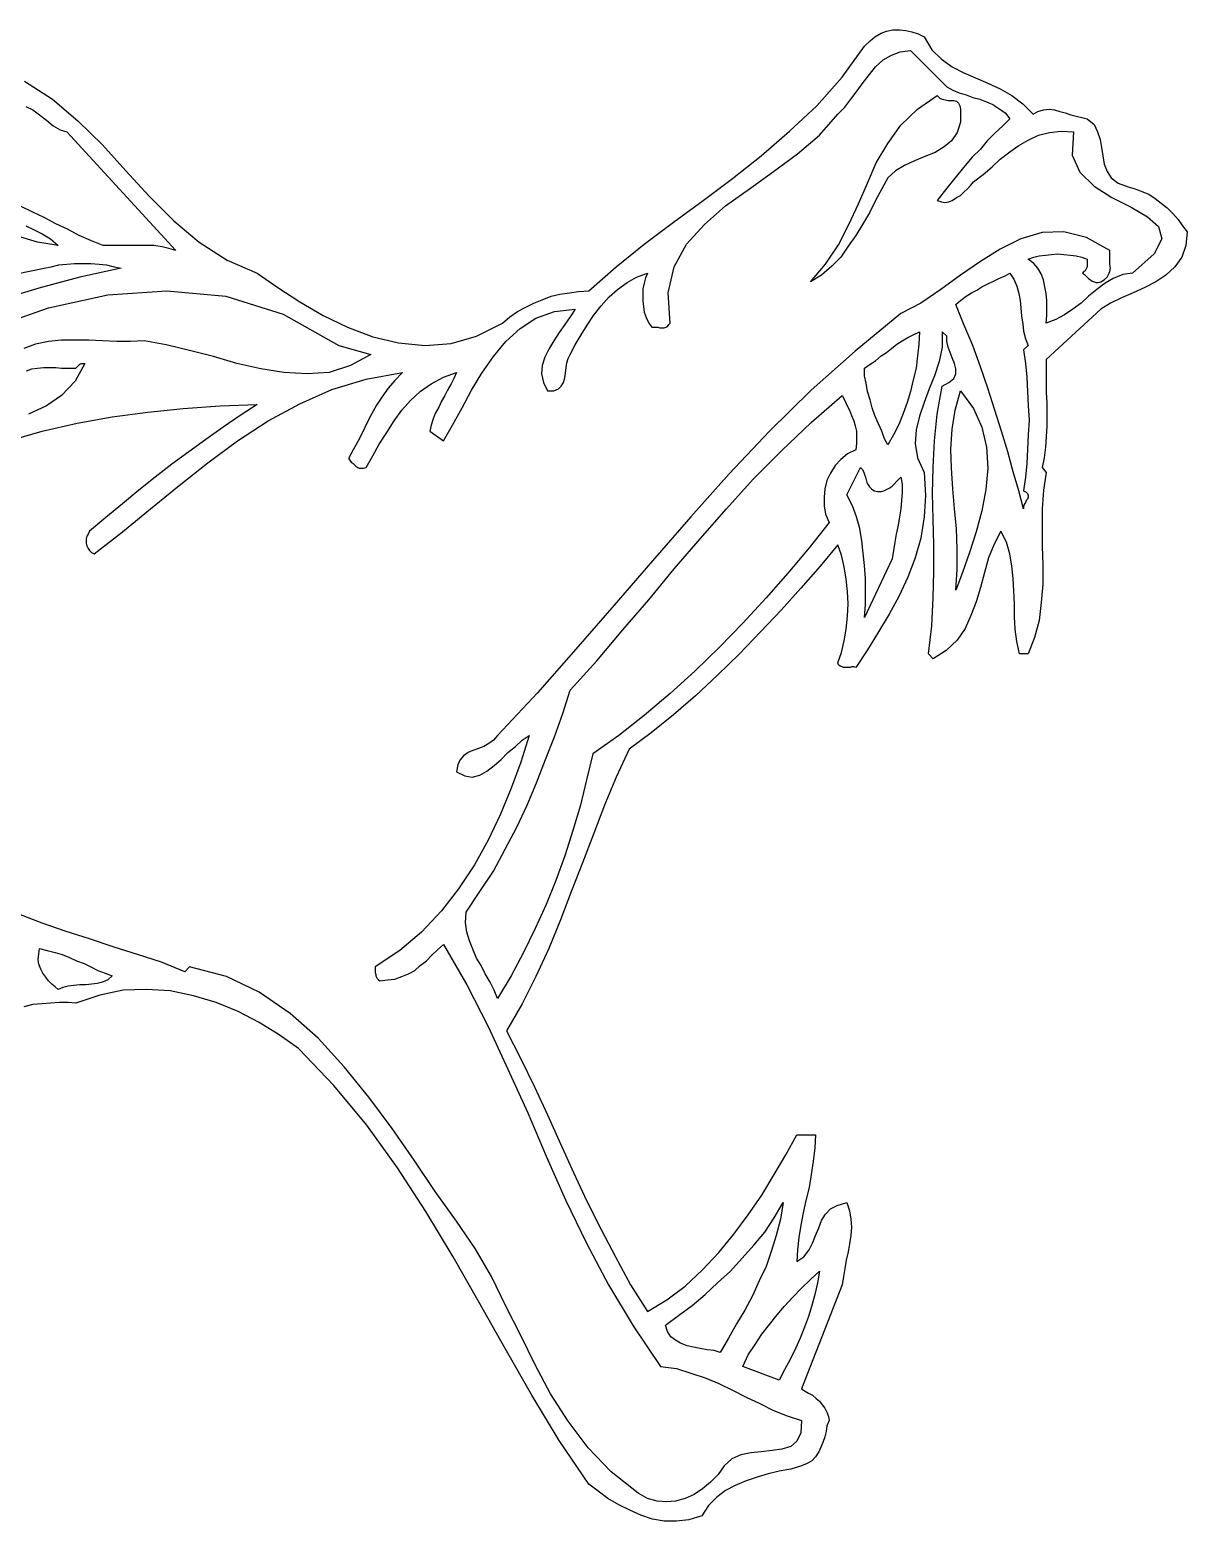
# Model space of a CAD drawing. Extents: x 0.04 to 7.38, y 0.04 to 9.36.
# Drawn here: x 4.131 to 5.821, y 6.409 to 8.586 of the extents above; entities that cross this region are included whole.
import ezdxf

# ---------------------------------------------------------------- set-up
doc = ezdxf.new("R2010")
doc.units = 0
doc.layers.add('1', color=7, linetype='Continuous')

msp = doc.modelspace()

# ---------------------------------------------------------------- linework, layer by layer
for points in [[(4.123, 8.511), (4.164, 8.485), (4.201, 8.453), (4.237, 8.418), (4.271, 8.38), (4.305, 8.343), (4.341, 8.307), (4.378, 8.276), (4.419, 8.25), (4.463, 8.231), (4.493, 8.21), (4.525, 8.189), (4.559, 8.169), (4.595, 8.152), (4.632, 8.138), (4.669, 8.129), (4.708, 8.125), (4.746, 8.128), (4.783, 8.139), (4.821, 8.158), (4.832, 8.167), (4.843, 8.175), (4.855, 8.181), (4.867, 8.187), (4.879, 8.192), (4.892, 8.197), (4.905, 8.2), (4.919, 8.202), (4.932, 8.204), (4.947, 8.205), (4.987, 8.24), (5.028, 8.273), (5.071, 8.305), (5.114, 8.337), (5.157, 8.369), (5.199, 8.402), (5.24, 8.438), (5.28, 8.475), (5.317, 8.517), (5.35, 8.562), (5.358, 8.57), (5.365, 8.576), (5.374, 8.581), (5.382, 8.584), (5.391, 8.586), (5.401, 8.586), (5.41, 8.585), (5.419, 8.583), (5.428, 8.58), (5.437, 8.576), (5.448, 8.557), (5.462, 8.543), (5.478, 8.532), (5.495, 8.523), (5.512, 8.516), (5.53, 8.508), (5.548, 8.5), (5.565, 8.49), (5.581, 8.478), (5.596, 8.463), (5.603, 8.467), (5.611, 8.469), (5.62, 8.47), (5.627, 8.469), (5.635, 8.467), (5.643, 8.465), (5.651, 8.462), (5.659, 8.46), (5.667, 8.458), (5.675, 8.456), (5.685, 8.448), (5.69, 8.437), (5.694, 8.426), (5.696, 8.414), (5.698, 8.402), (5.7, 8.39), (5.704, 8.379), (5.71, 8.37), (5.72, 8.362), (5.735, 8.357), (5.745, 8.354), (5.755, 8.35), (5.765, 8.346), (5.774, 8.34), (5.783, 8.333), (5.792, 8.326), (5.8, 8.318), (5.808, 8.309), (5.814, 8.3), (5.821, 8.291), (5.819, 8.271), (5.813, 8.254), (5.803, 8.24), (5.79, 8.228), (5.775, 8.218), (5.759, 8.21), (5.742, 8.202), (5.725, 8.195), (5.709, 8.187), (5.695, 8.178), (5.615, 8.105), (5.615, 8.089), (5.615, 8.073), (5.615, 8.057), (5.616, 8.041), (5.616, 8.024), (5.616, 8.008), (5.615, 7.992), (5.614, 7.977), (5.612, 7.961), (5.609, 7.947), (5.615, 7.94), (5.611, 7.914), (5.609, 7.887), (5.609, 7.86), (5.609, 7.832), (5.61, 7.805), (5.61, 7.777), (5.608, 7.75), (5.605, 7.724), (5.598, 7.699), (5.589, 7.675), (5.576, 7.675), (5.572, 7.693), (5.57, 7.711), (5.569, 7.729), (5.569, 7.748), (5.568, 7.767), (5.567, 7.785), (5.565, 7.803), (5.562, 7.821), (5.557, 7.838), (5.549, 7.854), (5.539, 7.835), (5.531, 7.815), (5.525, 7.794), (5.519, 7.772), (5.513, 7.751), (5.505, 7.731), (5.497, 7.712), (5.485, 7.695), (5.469, 7.68), (5.45, 7.668), (5.443, 7.675), (5.448, 7.716), (5.45, 7.757), (5.451, 7.795), (5.451, 7.834), (5.45, 7.872), (5.449, 7.909), (5.45, 7.947), (5.452, 7.986), (5.456, 8.025), (5.463, 8.066), (5.473, 8.071), (5.48, 8.077), (5.483, 8.084), (5.483, 8.091), (5.481, 8.099), (5.478, 8.107), (5.475, 8.115), (5.472, 8.123), (5.47, 8.131), (5.47, 8.139), (5.463, 8.145), (5.463, 8.123), (5.459, 8.102), (5.452, 8.081), (5.444, 8.062), (5.437, 8.042), (5.43, 8.022), (5.425, 8.002), (5.424, 7.982), (5.427, 7.961), (5.437, 7.94), (5.439, 7.906), (5.437, 7.875), (5.432, 7.844), (5.424, 7.815), (5.413, 7.787), (5.4, 7.759), (5.386, 7.733), (5.37, 7.707), (5.354, 7.681), (5.337, 7.655), (5.334, 7.656), (5.331, 7.656), (5.329, 7.655), (5.326, 7.655), (5.322, 7.655), (5.319, 7.655), (5.317, 7.656), (5.314, 7.657), (5.312, 7.659), (5.311, 7.662), (5.316, 7.677), (5.32, 7.694), (5.323, 7.711), (5.325, 7.73), (5.326, 7.748), (5.325, 7.766), (5.323, 7.784), (5.32, 7.802), (5.316, 7.819), (5.311, 7.834), (5.285, 7.803), (5.257, 7.771), (5.228, 7.739), (5.198, 7.707), (5.167, 7.675), (5.135, 7.644), (5.103, 7.614), (5.071, 7.586), (5.038, 7.56), (5.006, 7.536), (4.987, 7.495), (4.97, 7.454), (4.954, 7.412), (4.938, 7.37), (4.922, 7.329), (4.906, 7.287), (4.889, 7.245), (4.87, 7.204), (4.85, 7.164), (4.827, 7.125), (4.848, 7.084), (4.868, 7.043), (4.887, 7.002), (4.906, 6.96), (4.925, 6.918), (4.944, 6.877), (4.965, 6.835), (4.986, 6.795), (5.008, 6.754), (5.033, 6.715), (5.061, 6.732), (5.088, 6.752), (5.113, 6.776), (5.137, 6.801), (5.159, 6.828), (5.18, 6.856), (5.2, 6.885), (5.218, 6.915), (5.235, 6.944), (5.251, 6.973), (5.278, 6.973), (5.277, 6.954), (5.275, 6.934), (5.272, 6.915), (5.269, 6.896), (5.264, 6.877), (5.26, 6.859), (5.257, 6.841), (5.254, 6.823), (5.252, 6.805), (5.251, 6.788), (5.261, 6.795), (5.269, 6.805), (5.274, 6.815), (5.278, 6.826), (5.283, 6.837), (5.287, 6.848), (5.293, 6.857), (5.3, 6.865), (5.31, 6.87), (5.324, 6.874), (5.328, 6.862), (5.33, 6.85), (5.331, 6.838), (5.33, 6.826), (5.328, 6.814), (5.326, 6.802), (5.323, 6.79), (5.321, 6.778), (5.319, 6.766), (5.317, 6.754), (5.258, 6.602), (5.263, 6.599), (5.268, 6.596), (5.274, 6.593), (5.279, 6.588), (5.284, 6.584), (5.288, 6.579), (5.292, 6.574), (5.295, 6.568), (5.297, 6.562), (5.298, 6.556), (5.295, 6.548), (5.294, 6.54), (5.292, 6.532), (5.289, 6.524), (5.286, 6.517), (5.283, 6.51), (5.278, 6.503), (5.273, 6.497), (5.266, 6.493), (5.258, 6.49), (5.242, 6.485), (5.225, 6.482), (5.209, 6.478), (5.193, 6.473), (5.177, 6.468), (5.161, 6.461), (5.147, 6.454), (5.134, 6.444), (5.122, 6.432), (5.112, 6.417), (5.093, 6.411), (5.075, 6.409), (5.057, 6.409), (5.04, 6.412), (5.023, 6.418), (5.007, 6.425), (4.991, 6.433), (4.975, 6.442), (4.961, 6.453), (4.947, 6.463), (4.904, 6.527), (4.864, 6.593), (4.825, 6.661), (4.787, 6.728), (4.749, 6.795), (4.709, 6.861), (4.668, 6.925), (4.623, 6.987), (4.575, 7.045), (4.523, 7.099), (4.495, 7.119), (4.466, 7.137), (4.435, 7.153), (4.403, 7.166), (4.37, 7.176), (4.336, 7.183), (4.301, 7.185), (4.267, 7.184), (4.233, 7.177), (4.198, 7.165), (4.187, 7.166), (4.174, 7.166), (4.161, 7.165), (4.149, 7.164), (4.135, 7.163), (4.122, 7.16)], [(5.49, 8.47), (5.49, 8.451), (5.485, 8.436), (5.477, 8.424), (5.466, 8.415), (5.453, 8.407), (5.438, 8.401), (5.423, 8.395), (5.408, 8.388), (5.395, 8.38), (5.384, 8.37), (5.375, 8.354), (5.366, 8.337), (5.357, 8.319), (5.347, 8.302), (5.337, 8.286), (5.326, 8.27), (5.315, 8.254), (5.302, 8.241), (5.287, 8.228), (5.271, 8.218), (5.293, 8.244), (5.312, 8.272), (5.327, 8.302), (5.341, 8.332), (5.354, 8.362), (5.367, 8.392), (5.384, 8.42), (5.403, 8.447), (5.427, 8.47), (5.456, 8.49), (5.46, 8.486), (5.463, 8.485), (5.468, 8.484), (5.472, 8.483), (5.476, 8.483), (5.48, 8.483), (5.484, 8.482), (5.487, 8.479), (5.489, 8.475), (5.49, 8.47)]]:
    msp.add_lwpolyline(points)
at = {"layer": '1'}
for points in [[(4.1, 7.986), (4.149, 8), (4.2, 8.012), (4.251, 8.021), (4.303, 8.028), (4.355, 8.033), (4.409, 8.037), (4.463, 8.039), (4.438, 8.023), (4.413, 8.006), (4.388, 7.988), (4.363, 7.97), (4.338, 7.952), (4.314, 7.933), (4.29, 7.914), (4.266, 7.894), (4.242, 7.874), (4.218, 7.854), (4.216, 7.85), (4.214, 7.847), (4.213, 7.843), (4.213, 7.84), (4.213, 7.836), (4.214, 7.833), (4.216, 7.829), (4.218, 7.826), (4.221, 7.823), (4.225, 7.821), (4.266, 7.853), (4.307, 7.887), (4.349, 7.921), (4.391, 7.954), (4.434, 7.986), (4.479, 8.015), (4.525, 8.04), (4.572, 8.061), (4.622, 8.076), (4.675, 8.086), (4.664, 8.074), (4.654, 8.063), (4.645, 8.05), (4.637, 8.038), (4.63, 8.025), (4.623, 8.012), (4.617, 7.999), (4.61, 7.985), (4.603, 7.973), (4.596, 7.96), (4.598, 7.958), (4.6, 7.955), (4.603, 7.953), (4.605, 7.951), (4.607, 7.949), (4.61, 7.947), (4.612, 7.946), (4.615, 7.946), (4.618, 7.946), (4.622, 7.947), (4.632, 7.964), (4.641, 7.981), (4.652, 7.998), (4.663, 8.015), (4.674, 8.031), (4.687, 8.045), (4.701, 8.058), (4.717, 8.069), (4.735, 8.079), (4.754, 8.086), (4.75, 8.077), (4.746, 8.069), (4.741, 8.06), (4.737, 8.052), (4.732, 8.044), (4.728, 8.035), (4.723, 8.026), (4.72, 8.018), (4.717, 8.009), (4.715, 8), (4.735, 7.986), (4.748, 8.009), (4.762, 8.034), (4.776, 8.06), (4.791, 8.085), (4.808, 8.109), (4.826, 8.131), (4.847, 8.15), (4.87, 8.165), (4.897, 8.175), (4.927, 8.178), (4.92, 8.167), (4.912, 8.156), (4.904, 8.144), (4.896, 8.132), (4.889, 8.12), (4.883, 8.108), (4.879, 8.096), (4.878, 8.084), (4.881, 8.071), (4.887, 8.059), (4.896, 8.059), (4.903, 8.062), (4.907, 8.066), (4.91, 8.071), (4.912, 8.078), (4.913, 8.085), (4.914, 8.093), (4.915, 8.1), (4.917, 8.106), (4.92, 8.112), (4.927, 8.126), (4.936, 8.141), (4.945, 8.155), (4.954, 8.169), (4.965, 8.183), (4.977, 8.196), (4.989, 8.207), (5.003, 8.217), (5.017, 8.225), (5.033, 8.231), (5.03, 8.224), (5.028, 8.216), (5.026, 8.208), (5.026, 8.199), (5.026, 8.19), (5.027, 8.182), (5.028, 8.174), (5.031, 8.166), (5.035, 8.158), (5.039, 8.152), (5.042, 8.152), (5.045, 8.152), (5.048, 8.152), (5.051, 8.151), (5.054, 8.151), (5.057, 8.151), (5.06, 8.152), (5.062, 8.153), (5.064, 8.156), (5.066, 8.158), (5.063, 8.202), (5.072, 8.24), (5.09, 8.273), (5.116, 8.302), (5.147, 8.329), (5.182, 8.354), (5.217, 8.379), (5.252, 8.405), (5.284, 8.432), (5.311, 8.463), (5.321, 8.473), (5.33, 8.485), (5.339, 8.497), (5.348, 8.509), (5.357, 8.521), (5.366, 8.532), (5.377, 8.542), (5.389, 8.549), (5.402, 8.554), (5.417, 8.556), (5.47, 8.503)], [(5.47, 8.503), (5.479, 8.498), (5.488, 8.494), (5.498, 8.491), (5.508, 8.487), (5.518, 8.485), (5.528, 8.481), (5.537, 8.477), (5.546, 8.471), (5.555, 8.465), (5.562, 8.456), (5.552, 8.446), (5.54, 8.435), (5.529, 8.424), (5.519, 8.412), (5.507, 8.4), (5.497, 8.388), (5.486, 8.375), (5.476, 8.362), (5.466, 8.35), (5.456, 8.337), (5.462, 8.335), (5.467, 8.334), (5.473, 8.335), (5.478, 8.337), (5.484, 8.341), (5.49, 8.344), (5.495, 8.349), (5.5, 8.354), (5.505, 8.359), (5.509, 8.364), (5.523, 8.375), (5.536, 8.386), (5.548, 8.397), (5.562, 8.408), (5.575, 8.417), (5.589, 8.425), (5.604, 8.432), (5.62, 8.436), (5.637, 8.438), (5.655, 8.437), (5.653, 8.403), (5.664, 8.378), (5.685, 8.358), (5.711, 8.341), (5.739, 8.327), (5.763, 8.313), (5.779, 8.299), (5.784, 8.281), (5.773, 8.259), (5.741, 8.231), (5.727, 8.229), (5.713, 8.223), (5.701, 8.216), (5.689, 8.207), (5.677, 8.197), (5.666, 8.187), (5.654, 8.178), (5.642, 8.17), (5.629, 8.163), (5.615, 8.158), (5.616, 8.169), (5.616, 8.18), (5.616, 8.191), (5.615, 8.201), (5.613, 8.211), (5.611, 8.221), (5.608, 8.23), (5.603, 8.238), (5.597, 8.245), (5.589, 8.251), (5.597, 8.254), (5.605, 8.256), (5.614, 8.257), (5.623, 8.258), (5.632, 8.259), (5.641, 8.258), (5.65, 8.257), (5.659, 8.256), (5.667, 8.254), (5.675, 8.251), (5.675, 8.248), (5.675, 8.245), (5.675, 8.243), (5.675, 8.24), (5.674, 8.238), (5.673, 8.236), (5.672, 8.234), (5.67, 8.233), (5.668, 8.231), (5.671, 8.229), (5.673, 8.227), (5.675, 8.225), (5.677, 8.223), (5.68, 8.221), (5.682, 8.219), (5.685, 8.218), (5.688, 8.217), (5.691, 8.217), (5.695, 8.218), (5.7, 8.221), (5.704, 8.225), (5.706, 8.229), (5.708, 8.233), (5.709, 8.238), (5.708, 8.244), (5.708, 8.249), (5.708, 8.254), (5.708, 8.259), (5.708, 8.264), (5.674, 8.283), (5.641, 8.291), (5.609, 8.29), (5.578, 8.281), (5.548, 8.266), (5.519, 8.248), (5.49, 8.228), (5.461, 8.207), (5.432, 8.187), (5.403, 8.172), (5.336, 8.117), (5.272, 8.06), (5.211, 8), (5.152, 7.938), (5.096, 7.875), (5.04, 7.811), (4.984, 7.746), (4.928, 7.682), (4.872, 7.618), (4.814, 7.556), (4.808, 7.549), (4.801, 7.544), (4.794, 7.54), (4.786, 7.537), (4.778, 7.534), (4.771, 7.531), (4.764, 7.526), (4.759, 7.52), (4.756, 7.513), (4.754, 7.503), (4.766, 7.497), (4.777, 7.495), (4.788, 7.498), (4.798, 7.504), (4.809, 7.512), (4.819, 7.521), (4.829, 7.531), (4.84, 7.54), (4.85, 7.549), (4.86, 7.556), (4.848, 7.517), (4.834, 7.479), (4.818, 7.441), (4.8, 7.403), (4.78, 7.367), (4.757, 7.332), (4.732, 7.3), (4.703, 7.269), (4.671, 7.242), (4.635, 7.218), (4.635, 7.215), (4.635, 7.212), (4.635, 7.21), (4.636, 7.207), (4.636, 7.205), (4.637, 7.203), (4.638, 7.201), (4.64, 7.199), (4.642, 7.198), (4.653, 7.199), (4.664, 7.2), (4.674, 7.204), (4.684, 7.208), (4.693, 7.213), (4.701, 7.22), (4.71, 7.227), (4.718, 7.235), (4.726, 7.243), (4.735, 7.251), (4.769, 7.192), (4.8, 7.131), (4.829, 7.069), (4.858, 7.005), (4.885, 6.942), (4.913, 6.878), (4.944, 6.815), (4.976, 6.754), (5.012, 6.694), (5.052, 6.635), (5.075, 6.632), (5.096, 6.625), (5.117, 6.618), (5.137, 6.61), (5.157, 6.6), (5.177, 6.59), (5.197, 6.581), (5.216, 6.571), (5.237, 6.563), (5.258, 6.556), (5.257, 6.538), (5.251, 6.526), (5.242, 6.518), (5.229, 6.514), (5.215, 6.512), (5.199, 6.51), (5.184, 6.509), (5.169, 6.506), (5.156, 6.5), (5.145, 6.49), (5.136, 6.477), (5.125, 6.466), (5.113, 6.456), (5.101, 6.448), (5.088, 6.442), (5.074, 6.438), (5.061, 6.437), (5.047, 6.438), (5.033, 6.442), (5.019, 6.45), (4.98, 6.481), (4.946, 6.516), (4.917, 6.555), (4.891, 6.595), (4.869, 6.637), (4.848, 6.68), (4.826, 6.723), (4.805, 6.766), (4.781, 6.807), (4.754, 6.847), (4.723, 6.89), (4.692, 6.936), (4.66, 6.982), (4.626, 7.028), (4.59, 7.072), (4.552, 7.114), (4.511, 7.15), (4.466, 7.181), (4.418, 7.204), (4.364, 7.218), (4.357, 7.211), (4.323, 7.225), (4.288, 7.236), (4.254, 7.247), (4.218, 7.259), (4.184, 7.27), (4.149, 7.282), (4.115, 7.295)], [(4.125, 8.474), (4.135, 8.469), (4.145, 8.462), (4.155, 8.454), (4.165, 8.446), (4.175, 8.44), (4.185, 8.437), (4.344, 8.264), (4.334, 8.267), (4.324, 8.269), (4.312, 8.271), (4.301, 8.271), (4.29, 8.271), (4.278, 8.271), (4.267, 8.271), (4.257, 8.271), (4.247, 8.271), (4.238, 8.271), (4.221, 8.278), (4.203, 8.286), (4.186, 8.295), (4.169, 8.303), (4.152, 8.312), (4.135, 8.32), (4.118, 8.328)], [(4.125, 8.3), (4.137, 8.294), (4.149, 8.288), (4.161, 8.281), (4.172, 8.271), (4.142, 8.276), (4.113, 8.285)], [(4.073, 8.222), (4.152, 8.238), (4.162, 8.24), (4.173, 8.243), (4.185, 8.244), (4.196, 8.245), (4.208, 8.245), (4.22, 8.245), (4.232, 8.244), (4.243, 8.243), (4.254, 8.24), (4.264, 8.238)], [(4.264, 8.238), (4.204, 8.225), (4.144, 8.209), (4.084, 8.191)], [(5.589, 8.125), (5.582, 8.119), (5.585, 8.099), (5.587, 8.079), (5.588, 8.058), (5.589, 8.037), (5.59, 8.016), (5.589, 7.995), (5.588, 7.974), (5.587, 7.953), (5.585, 7.933), (5.582, 7.913), (5.586, 7.911), (5.588, 7.909), (5.589, 7.906), (5.589, 7.904), (5.588, 7.901), (5.586, 7.899), (5.585, 7.896), (5.583, 7.893), (5.582, 7.89), (5.582, 7.887), (5.575, 7.913), (5.567, 7.941), (5.559, 7.97), (5.55, 8), (5.54, 8.031), (5.53, 8.063), (5.519, 8.094), (5.508, 8.125), (5.495, 8.156), (5.483, 8.185), (5.49, 8.191), (5.498, 8.197), (5.506, 8.202), (5.514, 8.206), (5.521, 8.211), (5.53, 8.215), (5.538, 8.219), (5.546, 8.223), (5.555, 8.227), (5.562, 8.231), (5.568, 8.222), (5.572, 8.212), (5.575, 8.201), (5.577, 8.191), (5.578, 8.18), (5.579, 8.168), (5.581, 8.157), (5.582, 8.146), (5.585, 8.135), (5.589, 8.125)], [(4.072, 8.15), (4.158, 8.18), (4.245, 8.199), (4.331, 8.205), (4.417, 8.197), (4.501, 8.171), (4.582, 8.125), (4.629, 8.112), (4.599, 8.096), (4.568, 8.086), (4.536, 8.084), (4.502, 8.086), (4.468, 8.091), (4.433, 8.099), (4.399, 8.109), (4.364, 8.118), (4.33, 8.126), (4.298, 8.132), (4.278, 8.131), (4.258, 8.131), (4.237, 8.132), (4.217, 8.133), (4.197, 8.133), (4.177, 8.133), (4.158, 8.131), (4.139, 8.127), (4.122, 8.121)], [(5.43, 8.145), (5.429, 8.127), (5.427, 8.11), (5.425, 8.092), (5.421, 8.075), (5.417, 8.058), (5.412, 8.042), (5.406, 8.026), (5.4, 8.01), (5.392, 7.995), (5.384, 7.98), (5.379, 7.989), (5.375, 8), (5.37, 8.011), (5.365, 8.023), (5.361, 8.034), (5.358, 8.046), (5.354, 8.058), (5.352, 8.07), (5.35, 8.081), (5.35, 8.092), (5.358, 8.098), (5.366, 8.103), (5.374, 8.11), (5.382, 8.115), (5.389, 8.121), (5.397, 8.127), (5.405, 8.132), (5.413, 8.137), (5.421, 8.141), (5.43, 8.145)], [(4.126, 8.088), (4.134, 8.091), (4.142, 8.092), (4.151, 8.093), (4.16, 8.093), (4.169, 8.093), (4.177, 8.092), (4.185, 8.092), (4.192, 8.092), (4.198, 8.092), (4.199, 8.093), (4.201, 8.095), (4.202, 8.096), (4.204, 8.098), (4.206, 8.099), (4.207, 8.099), (4.209, 8.099), (4.211, 8.099), (4.197, 8.073), (4.177, 8.052), (4.155, 8.037), (4.129, 8.025)], [(5.483, 7.768), (5.485, 7.798), (5.485, 7.828), (5.484, 7.858), (5.481, 7.887), (5.479, 7.916), (5.477, 7.946), (5.476, 7.974), (5.478, 8.003), (5.482, 8.031), (5.49, 8.059), (5.509, 8.033), (5.521, 8.006), (5.528, 7.977), (5.53, 7.946), (5.527, 7.915), (5.521, 7.884), (5.513, 7.853), (5.503, 7.823), (5.493, 7.794), (5.483, 7.768)], [(5.337, 7.973), (5.325, 7.967), (5.315, 7.959), (5.307, 7.95), (5.3, 7.939), (5.295, 7.928), (5.292, 7.916), (5.291, 7.904), (5.291, 7.891), (5.293, 7.879), (5.298, 7.867), (5.269, 7.83), (5.238, 7.793), (5.206, 7.757), (5.172, 7.72), (5.138, 7.685), (5.102, 7.65), (5.066, 7.617), (5.028, 7.585), (4.991, 7.556), (4.953, 7.529), (4.944, 7.491), (4.935, 7.454), (4.924, 7.417), (4.912, 7.38), (4.899, 7.344), (4.885, 7.309), (4.869, 7.274), (4.852, 7.239), (4.834, 7.205), (4.814, 7.172), (4.809, 7.184), (4.803, 7.196), (4.796, 7.208), (4.79, 7.22), (4.783, 7.231), (4.778, 7.244), (4.773, 7.256), (4.769, 7.269), (4.767, 7.283), (4.768, 7.298), (4.788, 7.328), (4.808, 7.358), (4.825, 7.39), (4.842, 7.422), (4.857, 7.454), (4.871, 7.487), (4.884, 7.521), (4.897, 7.554), (4.909, 7.588), (4.92, 7.622), (4.959, 7.665), (4.997, 7.71), (5.035, 7.754), (5.072, 7.799), (5.11, 7.843), (5.148, 7.887), (5.187, 7.93), (5.229, 7.972), (5.272, 8.013), (5.317, 8.052), (5.321, 8.045), (5.324, 8.038), (5.328, 8.031), (5.331, 8.023), (5.334, 8.015), (5.336, 8.008), (5.338, 8), (5.338, 7.991), (5.338, 7.982), (5.337, 7.973)], [(5.364, 7.913), (5.369, 7.912), (5.374, 7.912), (5.378, 7.913), (5.382, 7.915), (5.386, 7.917), (5.39, 7.92), (5.393, 7.923), (5.397, 7.927), (5.4, 7.93), (5.403, 7.933), (5.405, 7.923), (5.405, 7.911), (5.404, 7.899), (5.403, 7.887), (5.401, 7.875), (5.399, 7.863), (5.396, 7.85), (5.394, 7.838), (5.392, 7.826), (5.39, 7.814), (5.35, 7.728), (5.351, 7.747), (5.351, 7.766), (5.351, 7.785), (5.35, 7.804), (5.348, 7.822), (5.346, 7.84), (5.343, 7.858), (5.338, 7.875), (5.332, 7.891), (5.324, 7.907), (5.344, 7.947), (5.347, 7.944), (5.349, 7.94), (5.35, 7.937), (5.351, 7.933), (5.352, 7.929), (5.353, 7.925), (5.355, 7.922), (5.357, 7.919), (5.36, 7.916), (5.364, 7.913)], [(4.251, 7.205), (4.245, 7.199), (4.237, 7.196), (4.229, 7.194), (4.221, 7.193), (4.213, 7.192), (4.204, 7.192), (4.195, 7.191), (4.187, 7.19), (4.179, 7.188), (4.172, 7.185), (4.168, 7.189), (4.163, 7.193), (4.158, 7.198), (4.154, 7.203), (4.15, 7.209), (4.147, 7.215), (4.144, 7.222), (4.143, 7.229), (4.144, 7.237), (4.145, 7.245), (4.156, 7.242), (4.168, 7.239), (4.178, 7.236), (4.189, 7.232), (4.199, 7.227), (4.21, 7.223), (4.22, 7.218), (4.23, 7.213), (4.241, 7.209), (4.251, 7.205)], [(5.139, 6.655), (5.13, 6.658), (5.12, 6.659), (5.11, 6.661), (5.1, 6.663), (5.091, 6.665), (5.081, 6.669), (5.074, 6.673), (5.067, 6.678), (5.062, 6.686), (5.059, 6.695), (5.078, 6.709), (5.098, 6.724), (5.117, 6.74), (5.135, 6.757), (5.154, 6.774), (5.171, 6.793), (5.188, 6.812), (5.204, 6.831), (5.218, 6.852), (5.231, 6.874), (5.227, 6.85), (5.221, 6.826), (5.214, 6.804), (5.206, 6.781), (5.196, 6.76), (5.186, 6.738), (5.175, 6.717), (5.163, 6.697), (5.151, 6.676), (5.139, 6.655)], [(5.225, 6.615), (5.172, 6.635), (5.18, 6.652), (5.19, 6.667), (5.2, 6.682), (5.211, 6.696), (5.222, 6.71), (5.233, 6.723), (5.245, 6.736), (5.258, 6.749), (5.271, 6.762), (5.284, 6.774), (5.281, 6.757), (5.277, 6.74), (5.273, 6.724), (5.268, 6.708), (5.262, 6.692), (5.256, 6.676), (5.249, 6.661), (5.241, 6.645), (5.233, 6.63), (5.225, 6.615)]]:
    msp.add_lwpolyline(points, dxfattribs=at)

doc.saveas('drawing.dxf')
